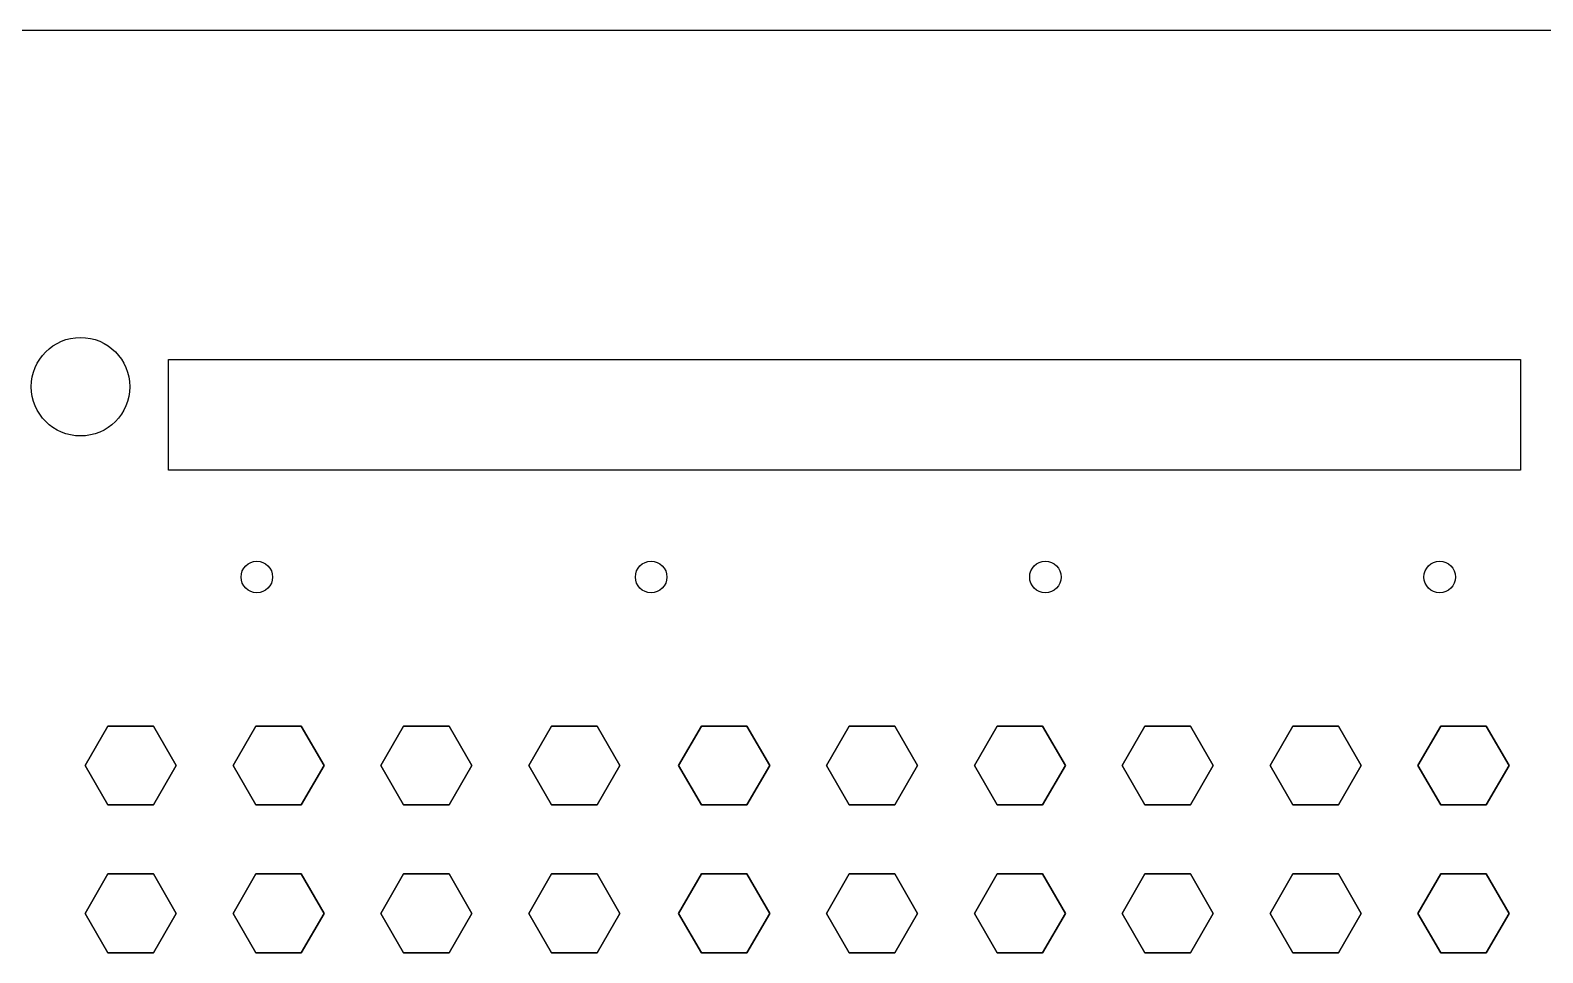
# Model space of a CAD drawing. Header units: millimetres. Extents: x -200 to 200, y -100 to 100.
# Drawn here: x -105.6 to 47.8, y 6.4 to 100 of the extents above; entities that cross this region are included whole.
import ezdxf

# ---------------------------------------------------------------- set-up
doc = ezdxf.new("R2010")
doc.units = ezdxf.units.MM
doc.layers.add('Body', color=7, linetype='CONTINUOUS')

msp = doc.modelspace()

# ---------------------------------------------------------------- linework, layer by layer
at = {"layer": 'Body'}
for p, q in [((-200, 100), (200, 100)), ((-200, 100, 3), (200, 100, 3)), ((-200, 100), (200, 100)), ((-200, 100, 3), (200, 100, 3)), ((-91.622, 55.36), (-91.622, 66.572)), ((-91.622, 66.572), (45.541, 66.572)), ((-91.622, 55.36, 3), (-91.622, 66.572, 3)), ((-91.622, 66.572, 3), (45.541, 66.572, 3)), ((-91.622, 55.36, 3), (-91.622, 66.572, 3)), ((-91.622, 66.572, 3), (-91.622, 66.572)), ((-91.622, 55.36), (-91.622, 66.572)), ((-91.622, 66.572, 3), (45.541, 66.572, 3)), ((-91.622, 66.572), (45.541, 66.572)), ((-91.622, 66.572, 3), (-91.622, 66.572)), ((45.541, 66.572), (45.541, 55.36)), ((45.541, 66.572, 3), (45.541, 55.36, 3)), ((45.541, 66.572, 3), (45.541, 66.572)), ((45.541, 66.572, 3), (45.541, 55.36, 3)), ((45.541, 66.572), (45.541, 55.36)), ((45.541, 66.572, 3), (45.541, 66.572)), ((-95.541, 63.82), (-95.541, 63.82, 3)), ((-95.541, 63.82), (-95.541, 63.82, 3)), ((45.541, 55.36), (-91.622, 55.36)), ((45.541, 55.36, 3), (-91.622, 55.36, 3)), ((-91.622, 55.36, 3), (-91.622, 55.36)), ((45.541, 55.36, 3), (-91.622, 55.36, 3)), ((-91.622, 55.36, 3), (-91.622, 55.36)), ((45.541, 55.36), (-91.622, 55.36)), ((45.541, 55.36, 3), (45.541, 55.36)), ((45.541, 55.36, 3), (45.541, 55.36)), ((-81.057, 44.498), (-81.057, 44.498, 3)), ((-81.057, 44.498), (-81.057, 44.498, 3)), ((-41.057, 44.498), (-41.057, 44.498, 3)), ((-41.057, 44.498), (-41.057, 44.498, 3)), ((-1.057, 44.498), (-1.057, 44.498, 3)), ((-1.057, 44.498), (-1.057, 44.498, 3)), ((38.943, 44.498), (38.943, 44.498, 3)), ((38.943, 44.498), (38.943, 44.498, 3)), ((-97.7642, 29.365), (-100.074, 25.365)), ((-100.074, 25.365, 3), (-97.7642, 29.365, 3)), ((-97.7642, 29.365), (-100.074, 25.365)), ((-100.074, 25.365, 3), (-97.7642, 29.365, 3)), ((-93.1452, 29.365), (-97.7642, 29.365)), ((-97.7642, 29.365, 3), (-93.1452, 29.365, 3)), ((-97.7642, 29.365), (-97.7642, 29.365, 3)), ((-93.1452, 29.365), (-97.7642, 29.365)), ((-97.7642, 29.365), (-97.7642, 29.365, 3)), ((-97.7642, 29.365, 3), (-93.1452, 29.365, 3)), ((-90.8354, 25.365), (-93.1452, 29.365)), ((-93.1452, 29.365, 3), (-90.8354, 25.365, 3)), ((-93.1452, 29.365), (-93.1452, 29.365, 3)), ((-90.8354, 25.365), (-93.1452, 29.365)), ((-93.1452, 29.365), (-93.1452, 29.365, 3)), ((-93.1452, 29.365, 3), (-90.8354, 25.365, 3)), ((-82.7642, 29.365), (-85.074, 25.365)), ((-85.074, 25.365, 3), (-82.7642, 29.365, 3)), ((-82.7642, 29.365), (-85.074, 25.365)), ((-85.074, 25.365, 3), (-82.7642, 29.365, 3)), ((-78.1452, 29.365), (-82.7642, 29.365)), ((-82.7642, 29.365, 3), (-78.1452, 29.365, 3)), ((-82.7642, 29.365), (-82.7642, 29.365, 3)), ((-78.1452, 29.365), (-82.7642, 29.365)), ((-82.7642, 29.365), (-82.7642, 29.365, 3)), ((-82.7642, 29.365, 3), (-78.1452, 29.365, 3)), ((-75.8354, 25.365), (-78.1452, 29.365)), ((-78.1452, 29.365, 3), (-75.8354, 25.365, 3)), ((-78.1452, 29.365), (-78.1452, 29.365, 3)), ((-75.8354, 25.365), (-78.1452, 29.365)), ((-78.1452, 29.365), (-78.1452, 29.365, 3)), ((-78.1452, 29.365, 3), (-75.8354, 25.365, 3)), ((-67.7642, 29.365), (-70.074, 25.365)), ((-70.074, 25.365, 3), (-67.7642, 29.365, 3)), ((-67.7642, 29.365), (-70.074, 25.365)), ((-70.074, 25.365, 3), (-67.7642, 29.365, 3)), ((-63.1452, 29.365), (-67.7642, 29.365)), ((-67.7642, 29.365, 3), (-63.1452, 29.365, 3)), ((-67.7642, 29.365), (-67.7642, 29.365, 3)), ((-63.1452, 29.365), (-67.7642, 29.365)), ((-67.7642, 29.365), (-67.7642, 29.365, 3)), ((-67.7642, 29.365, 3), (-63.1452, 29.365, 3)), ((-60.8354, 25.365), (-63.1452, 29.365)), ((-63.1452, 29.365, 3), (-60.8354, 25.365, 3)), ((-63.1452, 29.365), (-63.1452, 29.365, 3)), ((-60.8354, 25.365), (-63.1452, 29.365)), ((-63.1452, 29.365), (-63.1452, 29.365, 3)), ((-63.1452, 29.365, 3), (-60.8354, 25.365, 3)), ((-52.7642, 29.365), (-55.074, 25.365)), ((-55.074, 25.365, 3), (-52.7642, 29.365, 3)), ((-52.7642, 29.365), (-55.074, 25.365)), ((-55.074, 25.365, 3), (-52.7642, 29.365, 3)), ((-48.1452, 29.365), (-52.7642, 29.365)), ((-52.7642, 29.365, 3), (-48.1452, 29.365, 3)), ((-52.7642, 29.365), (-52.7642, 29.365, 3)), ((-48.1452, 29.365), (-52.7642, 29.365)), ((-52.7642, 29.365), (-52.7642, 29.365, 3)), ((-52.7642, 29.365, 3), (-48.1452, 29.365, 3)), ((-45.8354, 25.365), (-48.1452, 29.365)), ((-48.1452, 29.365, 3), (-45.8354, 25.365, 3)), ((-48.1452, 29.365), (-48.1452, 29.365, 3)), ((-45.8354, 25.365), (-48.1452, 29.365)), ((-48.1452, 29.365), (-48.1452, 29.365, 3)), ((-48.1452, 29.365, 3), (-45.8354, 25.365, 3)), ((-37.5588, 29.365), (-39.8686, 25.365)), ((-39.8686, 25.365, 3), (-37.5588, 29.365, 3)), ((-37.5588, 29.365), (-39.8686, 25.365)), ((-39.8686, 25.365, 3), (-37.5588, 29.365, 3)), ((-32.9398, 29.365), (-37.5588, 29.365)), ((-37.5588, 29.365, 3), (-32.9398, 29.365, 3)), ((-32.9398, 29.365), (-37.5588, 29.365)), ((-37.5588, 29.365), (-37.5588, 29.365, 3)), ((-37.5588, 29.365, 3), (-32.9398, 29.365, 3)), ((-37.5588, 29.365), (-37.5588, 29.365, 3)), ((-30.63, 25.365), (-32.9398, 29.365)), ((-32.9398, 29.365, 3), (-30.63, 25.365, 3)), ((-32.9398, 29.365), (-32.9398, 29.365, 3)), ((-30.63, 25.365), (-32.9398, 29.365)), ((-32.9398, 29.365), (-32.9398, 29.365, 3)), ((-32.9398, 29.365, 3), (-30.63, 25.365, 3)), ((-22.5588, 29.365), (-24.8686, 25.365)), ((-24.8686, 25.365, 3), (-22.5588, 29.365, 3)), ((-22.5588, 29.365), (-24.8686, 25.365)), ((-24.8686, 25.365, 3), (-22.5588, 29.365, 3)), ((-17.9398, 29.365), (-22.5588, 29.365)), ((-22.5588, 29.365, 3), (-17.9398, 29.365, 3)), ((-17.9398, 29.365), (-22.5588, 29.365)), ((-22.5588, 29.365), (-22.5588, 29.365, 3)), ((-22.5588, 29.365, 3), (-17.9398, 29.365, 3)), ((-22.5588, 29.365), (-22.5588, 29.365, 3)), ((-15.63, 25.365), (-17.9398, 29.365)), ((-17.9398, 29.365, 3), (-15.63, 25.365, 3)), ((-17.9398, 29.365), (-17.9398, 29.365, 3)), ((-15.63, 25.365), (-17.9398, 29.365)), ((-17.9398, 29.365), (-17.9398, 29.365, 3)), ((-17.9398, 29.365, 3), (-15.63, 25.365, 3)), ((-7.5588, 29.365), (-9.8686, 25.365)), ((-9.8686, 25.365, 3), (-7.5588, 29.365, 3)), ((-7.5588, 29.365), (-9.8686, 25.365)), ((-9.8686, 25.365, 3), (-7.5588, 29.365, 3)), ((-2.9398, 29.365), (-7.5588, 29.365)), ((-7.5588, 29.365, 3), (-2.9398, 29.365, 3)), ((-2.9398, 29.365), (-7.5588, 29.365)), ((-7.5588, 29.365), (-7.5588, 29.365, 3)), ((-7.5588, 29.365, 3), (-2.9398, 29.365, 3)), ((-7.5588, 29.365), (-7.5588, 29.365, 3)), ((-0.63, 25.365), (-2.9398, 29.365)), ((-2.9398, 29.365, 3), (-0.63, 25.365, 3)), ((-2.9398, 29.365), (-2.9398, 29.365, 3)), ((-0.63, 25.365), (-2.9398, 29.365)), ((-2.9398, 29.365), (-2.9398, 29.365, 3)), ((-2.9398, 29.365, 3), (-0.63, 25.365, 3)), ((7.4412, 29.365), (5.1314, 25.365)), ((5.1314, 25.365, 3), (7.4412, 29.365, 3)), ((7.4412, 29.365), (5.1314, 25.365)), ((5.1314, 25.365, 3), (7.4412, 29.365, 3)), ((12.0602, 29.365), (7.4412, 29.365)), ((7.4412, 29.365, 3), (12.0602, 29.365, 3)), ((12.0602, 29.365), (7.4412, 29.365)), ((7.4412, 29.365), (7.4412, 29.365, 3)), ((7.4412, 29.365, 3), (12.0602, 29.365, 3)), ((7.4412, 29.365), (7.4412, 29.365, 3)), ((14.37, 25.365), (12.0602, 29.365)), ((12.0602, 29.365, 3), (14.37, 25.365, 3)), ((12.0602, 29.365), (12.0602, 29.365, 3)), ((14.37, 25.365), (12.0602, 29.365)), ((12.0602, 29.365), (12.0602, 29.365, 3)), ((12.0602, 29.365, 3), (14.37, 25.365, 3)), ((22.4412, 29.365), (20.1314, 25.365)), ((20.1314, 25.365, 3), (22.4412, 29.365, 3)), ((22.4412, 29.365), (20.1314, 25.365)), ((20.1314, 25.365, 3), (22.4412, 29.365, 3)), ((27.0602, 29.365), (22.4412, 29.365)), ((22.4412, 29.365, 3), (27.0602, 29.365, 3)), ((27.0602, 29.365), (22.4412, 29.365)), ((22.4412, 29.365), (22.4412, 29.365, 3)), ((22.4412, 29.365, 3), (27.0602, 29.365, 3)), ((22.4412, 29.365), (22.4412, 29.365, 3)), ((29.37, 25.365), (27.0602, 29.365)), ((27.0602, 29.365, 3), (29.37, 25.365, 3)), ((27.0602, 29.365), (27.0602, 29.365, 3)), ((29.37, 25.365), (27.0602, 29.365)), ((27.0602, 29.365), (27.0602, 29.365, 3)), ((27.0602, 29.365, 3), (29.37, 25.365, 3)), ((37.4412, 29.365), (35.1314, 25.365)), ((35.1314, 25.365, 3), (37.4412, 29.365, 3)), ((37.4412, 29.365), (35.1314, 25.365)), ((35.1314, 25.365, 3), (37.4412, 29.365, 3)), ((42.0602, 29.365), (37.4412, 29.365)), ((37.4412, 29.365, 3), (42.0602, 29.365, 3)), ((42.0602, 29.365), (37.4412, 29.365)), ((37.4412, 29.365), (37.4412, 29.365, 3)), ((37.4412, 29.365, 3), (42.0602, 29.365, 3)), ((37.4412, 29.365), (37.4412, 29.365, 3)), ((44.37, 25.365), (42.0602, 29.365)), ((42.0602, 29.365, 3), (44.37, 25.365, 3)), ((42.0602, 29.365), (42.0602, 29.365, 3)), ((44.37, 25.365), (42.0602, 29.365)), ((42.0602, 29.365), (42.0602, 29.365, 3)), ((42.0602, 29.365, 3), (44.37, 25.365, 3)), ((-100.074, 25.365), (-97.7642, 21.365)), ((-97.7642, 21.365, 3), (-100.074, 25.365, 3)), ((-100.074, 25.365), (-97.7642, 21.365)), ((-97.7642, 21.365, 3), (-100.074, 25.365, 3)), ((-100.074, 25.365), (-100.074, 25.365, 3)), ((-100.074, 25.365), (-100.074, 25.365, 3)), ((-93.1452, 21.365), (-90.8354, 25.365)), ((-90.8354, 25.365, 3), (-93.1452, 21.365, 3)), ((-93.1452, 21.365), (-90.8354, 25.365)), ((-90.8354, 25.365, 3), (-93.1452, 21.365, 3)), ((-90.8354, 25.365), (-90.8354, 25.365, 3)), ((-90.8354, 25.365), (-90.8354, 25.365, 3)), ((-85.074, 25.365), (-82.7642, 21.365)), ((-82.7642, 21.365, 3), (-85.074, 25.365, 3)), ((-85.074, 25.365), (-82.7642, 21.365)), ((-82.7642, 21.365, 3), (-85.074, 25.365, 3)), ((-85.074, 25.365), (-85.074, 25.365, 3)), ((-85.074, 25.365), (-85.074, 25.365, 3)), ((-78.1452, 21.365), (-75.8354, 25.365)), ((-75.8354, 25.365, 3), (-78.1452, 21.365, 3)), ((-78.1452, 21.365), (-75.8354, 25.365)), ((-75.8354, 25.365, 3), (-78.1452, 21.365, 3)), ((-75.8354, 25.365), (-75.8354, 25.365, 3)), ((-75.8354, 25.365), (-75.8354, 25.365, 3)), ((-70.074, 25.365), (-67.7642, 21.365)), ((-67.7642, 21.365, 3), (-70.074, 25.365, 3)), ((-70.074, 25.365), (-67.7642, 21.365)), ((-67.7642, 21.365, 3), (-70.074, 25.365, 3)), ((-70.074, 25.365), (-70.074, 25.365, 3)), ((-70.074, 25.365), (-70.074, 25.365, 3)), ((-63.1452, 21.365), (-60.8354, 25.365)), ((-60.8354, 25.365, 3), (-63.1452, 21.365, 3)), ((-63.1452, 21.365), (-60.8354, 25.365)), ((-60.8354, 25.365, 3), (-63.1452, 21.365, 3)), ((-60.8354, 25.365), (-60.8354, 25.365, 3)), ((-60.8354, 25.365), (-60.8354, 25.365, 3)), ((-55.074, 25.365), (-52.7642, 21.365)), ((-52.7642, 21.365, 3), (-55.074, 25.365, 3)), ((-55.074, 25.365), (-52.7642, 21.365)), ((-52.7642, 21.365, 3), (-55.074, 25.365, 3)), ((-55.074, 25.365), (-55.074, 25.365, 3)), ((-55.074, 25.365), (-55.074, 25.365, 3)), ((-48.1452, 21.365), (-45.8354, 25.365)), ((-45.8354, 25.365, 3), (-48.1452, 21.365, 3)), ((-48.1452, 21.365), (-45.8354, 25.365)), ((-45.8354, 25.365, 3), (-48.1452, 21.365, 3)), ((-45.8354, 25.365), (-45.8354, 25.365, 3)), ((-45.8354, 25.365), (-45.8354, 25.365, 3)), ((-39.8686, 25.365), (-37.5588, 21.365)), ((-37.5588, 21.365, 3), (-39.8686, 25.365, 3)), ((-39.8686, 25.365), (-39.8686, 25.365, 3)), ((-39.8686, 25.365), (-37.5588, 21.365)), ((-37.5588, 21.365, 3), (-39.8686, 25.365, 3)), ((-39.8686, 25.365), (-39.8686, 25.365, 3)), ((-32.9398, 21.365), (-30.63, 25.365)), ((-30.63, 25.365, 3), (-32.9398, 21.365, 3)), ((-32.9398, 21.365), (-30.63, 25.365)), ((-30.63, 25.365, 3), (-32.9398, 21.365, 3)), ((-30.63, 25.365), (-30.63, 25.365, 3)), ((-30.63, 25.365), (-30.63, 25.365, 3)), ((-24.8686, 25.365), (-22.5588, 21.365)), ((-22.5588, 21.365, 3), (-24.8686, 25.365, 3)), ((-24.8686, 25.365), (-24.8686, 25.365, 3)), ((-24.8686, 25.365), (-22.5588, 21.365)), ((-22.5588, 21.365, 3), (-24.8686, 25.365, 3)), ((-24.8686, 25.365), (-24.8686, 25.365, 3)), ((-17.9398, 21.365), (-15.63, 25.365)), ((-15.63, 25.365, 3), (-17.9398, 21.365, 3)), ((-17.9398, 21.365), (-15.63, 25.365)), ((-15.63, 25.365, 3), (-17.9398, 21.365, 3)), ((-15.63, 25.365), (-15.63, 25.365, 3)), ((-15.63, 25.365), (-15.63, 25.365, 3)), ((-9.8686, 25.365), (-7.5588, 21.365)), ((-7.5588, 21.365, 3), (-9.8686, 25.365, 3)), ((-9.8686, 25.365), (-9.8686, 25.365, 3)), ((-9.8686, 25.365), (-7.5588, 21.365)), ((-7.5588, 21.365, 3), (-9.8686, 25.365, 3)), ((-9.8686, 25.365), (-9.8686, 25.365, 3)), ((-2.9398, 21.365), (-0.63, 25.365)), ((-0.63, 25.365, 3), (-2.9398, 21.365, 3)), ((-2.9398, 21.365), (-0.63, 25.365)), ((-0.63, 25.365, 3), (-2.9398, 21.365, 3)), ((-0.63, 25.365), (-0.63, 25.365, 3)), ((-0.63, 25.365), (-0.63, 25.365, 3)), ((5.1314, 25.365), (7.4412, 21.365)), ((7.4412, 21.365, 3), (5.1314, 25.365, 3)), ((5.1314, 25.365), (5.1314, 25.365, 3)), ((5.1314, 25.365), (7.4412, 21.365)), ((7.4412, 21.365, 3), (5.1314, 25.365, 3)), ((5.1314, 25.365), (5.1314, 25.365, 3)), ((12.0602, 21.365), (14.37, 25.365)), ((14.37, 25.365, 3), (12.0602, 21.365, 3)), ((12.0602, 21.365), (14.37, 25.365)), ((14.37, 25.365, 3), (12.0602, 21.365, 3)), ((14.37, 25.365), (14.37, 25.365, 3)), ((14.37, 25.365), (14.37, 25.365, 3)), ((20.1314, 25.365), (22.4412, 21.365)), ((22.4412, 21.365, 3), (20.1314, 25.365, 3)), ((20.1314, 25.365), (20.1314, 25.365, 3)), ((20.1314, 25.365), (22.4412, 21.365)), ((22.4412, 21.365, 3), (20.1314, 25.365, 3)), ((20.1314, 25.365), (20.1314, 25.365, 3)), ((27.0602, 21.365), (29.37, 25.365)), ((29.37, 25.365, 3), (27.0602, 21.365, 3)), ((27.0602, 21.365), (29.37, 25.365)), ((29.37, 25.365, 3), (27.0602, 21.365, 3)), ((29.37, 25.365), (29.37, 25.365, 3)), ((29.37, 25.365), (29.37, 25.365, 3)), ((35.1314, 25.365), (37.4412, 21.365)), ((37.4412, 21.365, 3), (35.1314, 25.365, 3)), ((35.1314, 25.365), (35.1314, 25.365, 3)), ((35.1314, 25.365), (37.4412, 21.365)), ((37.4412, 21.365, 3), (35.1314, 25.365, 3)), ((35.1314, 25.365), (35.1314, 25.365, 3)), ((42.0602, 21.365), (44.37, 25.365)), ((44.37, 25.365, 3), (42.0602, 21.365, 3)), ((42.0602, 21.365), (44.37, 25.365)), ((44.37, 25.365, 3), (42.0602, 21.365, 3)), ((44.37, 25.365), (44.37, 25.365, 3)), ((44.37, 25.365), (44.37, 25.365, 3)), ((-97.7642, 21.365), (-93.1452, 21.365)), ((-93.1452, 21.365, 3), (-97.7642, 21.365, 3)), ((-97.7642, 21.365), (-97.7642, 21.365, 3)), ((-97.7642, 21.365), (-93.1452, 21.365)), ((-93.1452, 21.365, 3), (-97.7642, 21.365, 3)), ((-97.7642, 21.365), (-97.7642, 21.365, 3)), ((-93.1452, 21.365), (-93.1452, 21.365, 3)), ((-93.1452, 21.365), (-93.1452, 21.365, 3)), ((-82.7642, 21.365), (-78.1452, 21.365)), ((-78.1452, 21.365, 3), (-82.7642, 21.365, 3)), ((-82.7642, 21.365), (-82.7642, 21.365, 3)), ((-82.7642, 21.365), (-78.1452, 21.365)), ((-78.1452, 21.365, 3), (-82.7642, 21.365, 3)), ((-82.7642, 21.365), (-82.7642, 21.365, 3)), ((-78.1452, 21.365), (-78.1452, 21.365, 3)), ((-78.1452, 21.365), (-78.1452, 21.365, 3)), ((-67.7642, 21.365), (-63.1452, 21.365)), ((-63.1452, 21.365, 3), (-67.7642, 21.365, 3)), ((-67.7642, 21.365), (-67.7642, 21.365, 3)), ((-67.7642, 21.365), (-63.1452, 21.365)), ((-63.1452, 21.365, 3), (-67.7642, 21.365, 3)), ((-67.7642, 21.365), (-67.7642, 21.365, 3)), ((-63.1452, 21.365), (-63.1452, 21.365, 3)), ((-63.1452, 21.365), (-63.1452, 21.365, 3)), ((-52.7642, 21.365), (-48.1452, 21.365)), ((-48.1452, 21.365, 3), (-52.7642, 21.365, 3)), ((-52.7642, 21.365), (-52.7642, 21.365, 3)), ((-52.7642, 21.365), (-48.1452, 21.365)), ((-48.1452, 21.365, 3), (-52.7642, 21.365, 3)), ((-52.7642, 21.365), (-52.7642, 21.365, 3)), ((-48.1452, 21.365), (-48.1452, 21.365, 3)), ((-48.1452, 21.365), (-48.1452, 21.365, 3)), ((-37.5588, 21.365), (-32.9398, 21.365)), ((-32.9398, 21.365, 3), (-37.5588, 21.365, 3)), ((-37.5588, 21.365), (-37.5588, 21.365, 3)), ((-37.5588, 21.365), (-32.9398, 21.365)), ((-32.9398, 21.365, 3), (-37.5588, 21.365, 3)), ((-37.5588, 21.365), (-37.5588, 21.365, 3)), ((-32.9398, 21.365), (-32.9398, 21.365, 3)), ((-32.9398, 21.365), (-32.9398, 21.365, 3)), ((-22.5588, 21.365), (-17.9398, 21.365)), ((-17.9398, 21.365, 3), (-22.5588, 21.365, 3)), ((-22.5588, 21.365), (-22.5588, 21.365, 3)), ((-22.5588, 21.365), (-17.9398, 21.365)), ((-17.9398, 21.365, 3), (-22.5588, 21.365, 3)), ((-22.5588, 21.365), (-22.5588, 21.365, 3)), ((-17.9398, 21.365), (-17.9398, 21.365, 3)), ((-17.9398, 21.365), (-17.9398, 21.365, 3)), ((-7.5588, 21.365), (-2.9398, 21.365)), ((-2.9398, 21.365, 3), (-7.5588, 21.365, 3)), ((-7.5588, 21.365), (-7.5588, 21.365, 3)), ((-7.5588, 21.365), (-2.9398, 21.365)), ((-2.9398, 21.365, 3), (-7.5588, 21.365, 3)), ((-7.5588, 21.365), (-7.5588, 21.365, 3)), ((-2.9398, 21.365), (-2.9398, 21.365, 3)), ((-2.9398, 21.365), (-2.9398, 21.365, 3)), ((7.4412, 21.365), (12.0602, 21.365)), ((12.0602, 21.365, 3), (7.4412, 21.365, 3)), ((7.4412, 21.365), (7.4412, 21.365, 3)), ((7.4412, 21.365), (12.0602, 21.365)), ((12.0602, 21.365, 3), (7.4412, 21.365, 3)), ((7.4412, 21.365), (7.4412, 21.365, 3)), ((12.0602, 21.365), (12.0602, 21.365, 3)), ((12.0602, 21.365), (12.0602, 21.365, 3)), ((22.4412, 21.365), (27.0602, 21.365)), ((27.0602, 21.365, 3), (22.4412, 21.365, 3)), ((22.4412, 21.365), (22.4412, 21.365, 3)), ((22.4412, 21.365), (27.0602, 21.365)), ((27.0602, 21.365, 3), (22.4412, 21.365, 3)), ((22.4412, 21.365), (22.4412, 21.365, 3)), ((27.0602, 21.365), (27.0602, 21.365, 3)), ((27.0602, 21.365), (27.0602, 21.365, 3)), ((37.4412, 21.365), (42.0602, 21.365)), ((42.0602, 21.365, 3), (37.4412, 21.365, 3)), ((37.4412, 21.365), (37.4412, 21.365, 3)), ((37.4412, 21.365), (42.0602, 21.365)), ((42.0602, 21.365, 3), (37.4412, 21.365, 3)), ((37.4412, 21.365), (37.4412, 21.365, 3)), ((42.0602, 21.365), (42.0602, 21.365, 3)), ((42.0602, 21.365), (42.0602, 21.365, 3)), ((-97.7642, 14.365), (-100.074, 10.365)), ((-100.074, 10.365, 3), (-97.7642, 14.365, 3)), ((-97.7642, 14.365), (-100.074, 10.365)), ((-100.074, 10.365, 3), (-97.7642, 14.365, 3)), ((-93.1452, 14.365), (-97.7642, 14.365)), ((-97.7642, 14.365, 3), (-93.1452, 14.365, 3)), ((-97.7642, 14.365), (-97.7642, 14.365, 3)), ((-93.1452, 14.365), (-97.7642, 14.365)), ((-97.7642, 14.365), (-97.7642, 14.365, 3)), ((-97.7642, 14.365, 3), (-93.1452, 14.365, 3)), ((-90.8354, 10.365), (-93.1452, 14.365)), ((-93.1452, 14.365, 3), (-90.8354, 10.365, 3)), ((-93.1452, 14.365), (-93.1452, 14.365, 3)), ((-90.8354, 10.365), (-93.1452, 14.365)), ((-93.1452, 14.365), (-93.1452, 14.365, 3)), ((-93.1452, 14.365, 3), (-90.8354, 10.365, 3)), ((-82.7642, 14.365), (-85.074, 10.365)), ((-85.074, 10.365, 3), (-82.7642, 14.365, 3)), ((-82.7642, 14.365), (-85.074, 10.365)), ((-85.074, 10.365, 3), (-82.7642, 14.365, 3)), ((-78.1452, 14.365), (-82.7642, 14.365)), ((-82.7642, 14.365, 3), (-78.1452, 14.365, 3)), ((-82.7642, 14.365), (-82.7642, 14.365, 3)), ((-78.1452, 14.365), (-82.7642, 14.365)), ((-82.7642, 14.365), (-82.7642, 14.365, 3)), ((-82.7642, 14.365, 3), (-78.1452, 14.365, 3)), ((-75.8354, 10.365), (-78.1452, 14.365)), ((-78.1452, 14.365, 3), (-75.8354, 10.365, 3)), ((-78.1452, 14.365), (-78.1452, 14.365, 3)), ((-75.8354, 10.365), (-78.1452, 14.365)), ((-78.1452, 14.365), (-78.1452, 14.365, 3)), ((-78.1452, 14.365, 3), (-75.8354, 10.365, 3)), ((-67.7642, 14.365), (-70.074, 10.365)), ((-70.074, 10.365, 3), (-67.7642, 14.365, 3)), ((-67.7642, 14.365), (-70.074, 10.365)), ((-70.074, 10.365, 3), (-67.7642, 14.365, 3)), ((-63.1452, 14.365), (-67.7642, 14.365)), ((-67.7642, 14.365, 3), (-63.1452, 14.365, 3)), ((-67.7642, 14.365), (-67.7642, 14.365, 3)), ((-63.1452, 14.365), (-67.7642, 14.365)), ((-67.7642, 14.365), (-67.7642, 14.365, 3)), ((-67.7642, 14.365, 3), (-63.1452, 14.365, 3)), ((-60.8354, 10.365), (-63.1452, 14.365)), ((-63.1452, 14.365, 3), (-60.8354, 10.365, 3)), ((-63.1452, 14.365), (-63.1452, 14.365, 3)), ((-60.8354, 10.365), (-63.1452, 14.365)), ((-63.1452, 14.365), (-63.1452, 14.365, 3)), ((-63.1452, 14.365, 3), (-60.8354, 10.365, 3)), ((-52.7642, 14.365), (-55.074, 10.365)), ((-55.074, 10.365, 3), (-52.7642, 14.365, 3)), ((-52.7642, 14.365), (-55.074, 10.365)), ((-55.074, 10.365, 3), (-52.7642, 14.365, 3)), ((-48.1452, 14.365), (-52.7642, 14.365)), ((-52.7642, 14.365, 3), (-48.1452, 14.365, 3)), ((-52.7642, 14.365), (-52.7642, 14.365, 3)), ((-48.1452, 14.365), (-52.7642, 14.365)), ((-52.7642, 14.365), (-52.7642, 14.365, 3)), ((-52.7642, 14.365, 3), (-48.1452, 14.365, 3)), ((-45.8354, 10.365), (-48.1452, 14.365)), ((-48.1452, 14.365, 3), (-45.8354, 10.365, 3)), ((-48.1452, 14.365), (-48.1452, 14.365, 3)), ((-45.8354, 10.365), (-48.1452, 14.365)), ((-48.1452, 14.365), (-48.1452, 14.365, 3)), ((-48.1452, 14.365, 3), (-45.8354, 10.365, 3)), ((-37.5588, 14.365), (-39.8686, 10.365)), ((-39.8686, 10.365, 3), (-37.5588, 14.365, 3)), ((-37.5588, 14.365), (-39.8686, 10.365)), ((-39.8686, 10.365, 3), (-37.5588, 14.365, 3)), ((-32.9398, 14.365), (-37.5588, 14.365)), ((-37.5588, 14.365, 3), (-32.9398, 14.365, 3)), ((-32.9398, 14.365), (-37.5588, 14.365)), ((-37.5588, 14.365), (-37.5588, 14.365, 3)), ((-37.5588, 14.365, 3), (-32.9398, 14.365, 3)), ((-37.5588, 14.365), (-37.5588, 14.365, 3)), ((-30.63, 10.365), (-32.9398, 14.365)), ((-32.9398, 14.365, 3), (-30.63, 10.365, 3)), ((-32.9398, 14.365), (-32.9398, 14.365, 3)), ((-30.63, 10.365), (-32.9398, 14.365)), ((-32.9398, 14.365), (-32.9398, 14.365, 3)), ((-32.9398, 14.365, 3), (-30.63, 10.365, 3)), ((-22.5588, 14.365), (-24.8686, 10.365)), ((-24.8686, 10.365, 3), (-22.5588, 14.365, 3)), ((-22.5588, 14.365), (-24.8686, 10.365)), ((-24.8686, 10.365, 3), (-22.5588, 14.365, 3)), ((-17.9398, 14.365), (-22.5588, 14.365)), ((-22.5588, 14.365, 3), (-17.9398, 14.365, 3)), ((-17.9398, 14.365), (-22.5588, 14.365)), ((-22.5588, 14.365), (-22.5588, 14.365, 3)), ((-22.5588, 14.365, 3), (-17.9398, 14.365, 3)), ((-22.5588, 14.365), (-22.5588, 14.365, 3)), ((-15.63, 10.365), (-17.9398, 14.365)), ((-17.9398, 14.365, 3), (-15.63, 10.365, 3)), ((-17.9398, 14.365), (-17.9398, 14.365, 3)), ((-15.63, 10.365), (-17.9398, 14.365)), ((-17.9398, 14.365), (-17.9398, 14.365, 3)), ((-17.9398, 14.365, 3), (-15.63, 10.365, 3)), ((-7.5588, 14.365), (-9.8686, 10.365)), ((-9.8686, 10.365, 3), (-7.5588, 14.365, 3)), ((-7.5588, 14.365), (-9.8686, 10.365)), ((-9.8686, 10.365, 3), (-7.5588, 14.365, 3)), ((-2.9398, 14.365), (-7.5588, 14.365)), ((-7.5588, 14.365, 3), (-2.9398, 14.365, 3)), ((-2.9398, 14.365), (-7.5588, 14.365)), ((-7.5588, 14.365), (-7.5588, 14.365, 3)), ((-7.5588, 14.365, 3), (-2.9398, 14.365, 3)), ((-7.5588, 14.365), (-7.5588, 14.365, 3)), ((-0.63, 10.365), (-2.9398, 14.365)), ((-2.9398, 14.365, 3), (-0.63, 10.365, 3)), ((-2.9398, 14.365), (-2.9398, 14.365, 3)), ((-0.63, 10.365), (-2.9398, 14.365)), ((-2.9398, 14.365), (-2.9398, 14.365, 3)), ((-2.9398, 14.365, 3), (-0.63, 10.365, 3)), ((7.4412, 14.365), (5.1314, 10.365)), ((5.1314, 10.365, 3), (7.4412, 14.365, 3)), ((7.4412, 14.365), (5.1314, 10.365)), ((5.1314, 10.365, 3), (7.4412, 14.365, 3)), ((12.0602, 14.365), (7.4412, 14.365)), ((7.4412, 14.365, 3), (12.0602, 14.365, 3)), ((12.0602, 14.365), (7.4412, 14.365)), ((7.4412, 14.365), (7.4412, 14.365, 3)), ((7.4412, 14.365, 3), (12.0602, 14.365, 3)), ((7.4412, 14.365), (7.4412, 14.365, 3)), ((14.37, 10.365), (12.0602, 14.365)), ((12.0602, 14.365, 3), (14.37, 10.365, 3)), ((12.0602, 14.365), (12.0602, 14.365, 3)), ((14.37, 10.365), (12.0602, 14.365)), ((12.0602, 14.365), (12.0602, 14.365, 3)), ((12.0602, 14.365, 3), (14.37, 10.365, 3)), ((22.4412, 14.365), (20.1314, 10.365)), ((20.1314, 10.365, 3), (22.4412, 14.365, 3)), ((22.4412, 14.365), (20.1314, 10.365)), ((20.1314, 10.365, 3), (22.4412, 14.365, 3)), ((27.0602, 14.365), (22.4412, 14.365)), ((22.4412, 14.365, 3), (27.0602, 14.365, 3)), ((27.0602, 14.365), (22.4412, 14.365)), ((22.4412, 14.365), (22.4412, 14.365, 3)), ((22.4412, 14.365, 3), (27.0602, 14.365, 3)), ((22.4412, 14.365), (22.4412, 14.365, 3)), ((29.37, 10.365), (27.0602, 14.365)), ((27.0602, 14.365, 3), (29.37, 10.365, 3)), ((27.0602, 14.365), (27.0602, 14.365, 3)), ((29.37, 10.365), (27.0602, 14.365)), ((27.0602, 14.365), (27.0602, 14.365, 3)), ((27.0602, 14.365, 3), (29.37, 10.365, 3)), ((37.4412, 14.365), (35.1314, 10.365)), ((35.1314, 10.365, 3), (37.4412, 14.365, 3)), ((37.4412, 14.365), (35.1314, 10.365)), ((35.1314, 10.365, 3), (37.4412, 14.365, 3)), ((42.0602, 14.365), (37.4412, 14.365)), ((37.4412, 14.365, 3), (42.0602, 14.365, 3)), ((42.0602, 14.365), (37.4412, 14.365)), ((37.4412, 14.365), (37.4412, 14.365, 3)), ((37.4412, 14.365, 3), (42.0602, 14.365, 3)), ((37.4412, 14.365), (37.4412, 14.365, 3)), ((44.37, 10.365), (42.0602, 14.365)), ((42.0602, 14.365, 3), (44.37, 10.365, 3)), ((42.0602, 14.365), (42.0602, 14.365, 3)), ((44.37, 10.365), (42.0602, 14.365)), ((42.0602, 14.365), (42.0602, 14.365, 3)), ((42.0602, 14.365, 3), (44.37, 10.365, 3)), ((-100.074, 10.365), (-97.7642, 6.365)), ((-97.7642, 6.365, 3), (-100.074, 10.365, 3)), ((-100.074, 10.365), (-97.7642, 6.365)), ((-97.7642, 6.365, 3), (-100.074, 10.365, 3)), ((-100.074, 10.365), (-100.074, 10.365, 3)), ((-100.074, 10.365), (-100.074, 10.365, 3)), ((-93.1452, 6.365), (-90.8354, 10.365)), ((-90.8354, 10.365, 3), (-93.1452, 6.365, 3)), ((-93.1452, 6.365), (-90.8354, 10.365)), ((-90.8354, 10.365, 3), (-93.1452, 6.365, 3)), ((-90.8354, 10.365), (-90.8354, 10.365, 3)), ((-90.8354, 10.365), (-90.8354, 10.365, 3)), ((-85.074, 10.365), (-82.7642, 6.365)), ((-82.7642, 6.365, 3), (-85.074, 10.365, 3)), ((-85.074, 10.365), (-82.7642, 6.365)), ((-82.7642, 6.365, 3), (-85.074, 10.365, 3)), ((-85.074, 10.365), (-85.074, 10.365, 3)), ((-85.074, 10.365), (-85.074, 10.365, 3)), ((-78.1452, 6.365), (-75.8354, 10.365)), ((-75.8354, 10.365, 3), (-78.1452, 6.365, 3)), ((-78.1452, 6.365), (-75.8354, 10.365)), ((-75.8354, 10.365, 3), (-78.1452, 6.365, 3)), ((-75.8354, 10.365), (-75.8354, 10.365, 3)), ((-75.8354, 10.365), (-75.8354, 10.365, 3)), ((-70.074, 10.365), (-67.7642, 6.365)), ((-67.7642, 6.365, 3), (-70.074, 10.365, 3)), ((-70.074, 10.365), (-67.7642, 6.365)), ((-67.7642, 6.365, 3), (-70.074, 10.365, 3)), ((-70.074, 10.365), (-70.074, 10.365, 3)), ((-70.074, 10.365), (-70.074, 10.365, 3)), ((-63.1452, 6.365), (-60.8354, 10.365)), ((-60.8354, 10.365, 3), (-63.1452, 6.365, 3)), ((-63.1452, 6.365), (-60.8354, 10.365)), ((-60.8354, 10.365, 3), (-63.1452, 6.365, 3)), ((-60.8354, 10.365), (-60.8354, 10.365, 3)), ((-60.8354, 10.365), (-60.8354, 10.365, 3)), ((-55.074, 10.365), (-52.7642, 6.365)), ((-52.7642, 6.365, 3), (-55.074, 10.365, 3)), ((-55.074, 10.365), (-52.7642, 6.365)), ((-52.7642, 6.365, 3), (-55.074, 10.365, 3)), ((-55.074, 10.365), (-55.074, 10.365, 3)), ((-55.074, 10.365), (-55.074, 10.365, 3)), ((-48.1452, 6.365), (-45.8354, 10.365)), ((-45.8354, 10.365, 3), (-48.1452, 6.365, 3)), ((-48.1452, 6.365), (-45.8354, 10.365)), ((-45.8354, 10.365, 3), (-48.1452, 6.365, 3)), ((-45.8354, 10.365), (-45.8354, 10.365, 3)), ((-45.8354, 10.365), (-45.8354, 10.365, 3)), ((-39.8686, 10.365), (-37.5588, 6.365)), ((-37.5588, 6.365, 3), (-39.8686, 10.365, 3)), ((-39.8686, 10.365), (-39.8686, 10.365, 3)), ((-39.8686, 10.365), (-37.5588, 6.365)), ((-37.5588, 6.365, 3), (-39.8686, 10.365, 3)), ((-39.8686, 10.365), (-39.8686, 10.365, 3)), ((-32.9398, 6.365), (-30.63, 10.365)), ((-30.63, 10.365, 3), (-32.9398, 6.365, 3)), ((-32.9398, 6.365), (-30.63, 10.365)), ((-30.63, 10.365, 3), (-32.9398, 6.365, 3)), ((-30.63, 10.365), (-30.63, 10.365, 3)), ((-30.63, 10.365), (-30.63, 10.365, 3)), ((-24.8686, 10.365), (-22.5588, 6.365)), ((-22.5588, 6.365, 3), (-24.8686, 10.365, 3)), ((-24.8686, 10.365), (-24.8686, 10.365, 3)), ((-24.8686, 10.365), (-22.5588, 6.365)), ((-22.5588, 6.365, 3), (-24.8686, 10.365, 3)), ((-24.8686, 10.365), (-24.8686, 10.365, 3)), ((-17.9398, 6.365), (-15.63, 10.365)), ((-15.63, 10.365, 3), (-17.9398, 6.365, 3)), ((-17.9398, 6.365), (-15.63, 10.365)), ((-15.63, 10.365, 3), (-17.9398, 6.365, 3)), ((-15.63, 10.365), (-15.63, 10.365, 3)), ((-15.63, 10.365), (-15.63, 10.365, 3)), ((-9.8686, 10.365), (-7.5588, 6.365)), ((-7.5588, 6.365, 3), (-9.8686, 10.365, 3)), ((-9.8686, 10.365), (-9.8686, 10.365, 3)), ((-9.8686, 10.365), (-7.5588, 6.365)), ((-7.5588, 6.365, 3), (-9.8686, 10.365, 3)), ((-9.8686, 10.365), (-9.8686, 10.365, 3)), ((-2.9398, 6.365), (-0.63, 10.365)), ((-0.63, 10.365, 3), (-2.9398, 6.365, 3)), ((-2.9398, 6.365), (-0.63, 10.365)), ((-0.63, 10.365, 3), (-2.9398, 6.365, 3)), ((-0.63, 10.365), (-0.63, 10.365, 3)), ((-0.63, 10.365), (-0.63, 10.365, 3)), ((5.1314, 10.365), (7.4412, 6.365)), ((7.4412, 6.365, 3), (5.1314, 10.365, 3)), ((5.1314, 10.365), (5.1314, 10.365, 3)), ((5.1314, 10.365), (7.4412, 6.365)), ((7.4412, 6.365, 3), (5.1314, 10.365, 3)), ((5.1314, 10.365), (5.1314, 10.365, 3)), ((12.0602, 6.365), (14.37, 10.365)), ((14.37, 10.365, 3), (12.0602, 6.365, 3)), ((12.0602, 6.365), (14.37, 10.365)), ((14.37, 10.365, 3), (12.0602, 6.365, 3)), ((14.37, 10.365), (14.37, 10.365, 3)), ((14.37, 10.365), (14.37, 10.365, 3)), ((20.1314, 10.365), (22.4412, 6.365)), ((22.4412, 6.365, 3), (20.1314, 10.365, 3)), ((20.1314, 10.365), (20.1314, 10.365, 3)), ((20.1314, 10.365), (22.4412, 6.365)), ((22.4412, 6.365, 3), (20.1314, 10.365, 3)), ((20.1314, 10.365), (20.1314, 10.365, 3)), ((27.0602, 6.365), (29.37, 10.365)), ((29.37, 10.365, 3), (27.0602, 6.365, 3)), ((27.0602, 6.365), (29.37, 10.365)), ((29.37, 10.365, 3), (27.0602, 6.365, 3)), ((29.37, 10.365), (29.37, 10.365, 3)), ((29.37, 10.365), (29.37, 10.365, 3)), ((35.1314, 10.365), (37.4412, 6.365)), ((37.4412, 6.365, 3), (35.1314, 10.365, 3)), ((35.1314, 10.365), (35.1314, 10.365, 3)), ((35.1314, 10.365), (37.4412, 6.365)), ((37.4412, 6.365, 3), (35.1314, 10.365, 3)), ((35.1314, 10.365), (35.1314, 10.365, 3)), ((42.0602, 6.365), (44.37, 10.365)), ((44.37, 10.365, 3), (42.0602, 6.365, 3)), ((42.0602, 6.365), (44.37, 10.365)), ((44.37, 10.365, 3), (42.0602, 6.365, 3)), ((44.37, 10.365), (44.37, 10.365, 3)), ((44.37, 10.365), (44.37, 10.365, 3)), ((-97.7642, 6.365), (-93.1452, 6.365)), ((-93.1452, 6.365, 3), (-97.7642, 6.365, 3)), ((-97.7642, 6.365), (-97.7642, 6.365, 3)), ((-97.7642, 6.365), (-93.1452, 6.365)), ((-93.1452, 6.365, 3), (-97.7642, 6.365, 3)), ((-97.7642, 6.365), (-97.7642, 6.365, 3)), ((-93.1452, 6.365), (-93.1452, 6.365, 3)), ((-93.1452, 6.365), (-93.1452, 6.365, 3)), ((-82.7642, 6.365), (-78.1452, 6.365)), ((-78.1452, 6.365, 3), (-82.7642, 6.365, 3)), ((-82.7642, 6.365), (-82.7642, 6.365, 3)), ((-82.7642, 6.365), (-78.1452, 6.365)), ((-78.1452, 6.365, 3), (-82.7642, 6.365, 3)), ((-82.7642, 6.365), (-82.7642, 6.365, 3)), ((-78.1452, 6.365), (-78.1452, 6.365, 3)), ((-78.1452, 6.365), (-78.1452, 6.365, 3)), ((-67.7642, 6.365), (-63.1452, 6.365)), ((-63.1452, 6.365, 3), (-67.7642, 6.365, 3)), ((-67.7642, 6.365), (-67.7642, 6.365, 3)), ((-67.7642, 6.365), (-63.1452, 6.365)), ((-63.1452, 6.365, 3), (-67.7642, 6.365, 3)), ((-67.7642, 6.365), (-67.7642, 6.365, 3)), ((-63.1452, 6.365), (-63.1452, 6.365, 3)), ((-63.1452, 6.365), (-63.1452, 6.365, 3)), ((-52.7642, 6.365), (-48.1452, 6.365)), ((-48.1452, 6.365, 3), (-52.7642, 6.365, 3)), ((-52.7642, 6.365), (-52.7642, 6.365, 3)), ((-52.7642, 6.365), (-48.1452, 6.365)), ((-48.1452, 6.365, 3), (-52.7642, 6.365, 3)), ((-52.7642, 6.365), (-52.7642, 6.365, 3)), ((-48.1452, 6.365), (-48.1452, 6.365, 3)), ((-48.1452, 6.365), (-48.1452, 6.365, 3)), ((-37.5588, 6.365), (-32.9398, 6.365)), ((-32.9398, 6.365, 3), (-37.5588, 6.365, 3)), ((-37.5588, 6.365), (-37.5588, 6.365, 3)), ((-37.5588, 6.365), (-32.9398, 6.365)), ((-32.9398, 6.365, 3), (-37.5588, 6.365, 3)), ((-37.5588, 6.365), (-37.5588, 6.365, 3)), ((-32.9398, 6.365), (-32.9398, 6.365, 3)), ((-32.9398, 6.365), (-32.9398, 6.365, 3)), ((-22.5588, 6.365), (-17.9398, 6.365)), ((-17.9398, 6.365, 3), (-22.5588, 6.365, 3)), ((-22.5588, 6.365), (-22.5588, 6.365, 3)), ((-22.5588, 6.365), (-17.9398, 6.365)), ((-17.9398, 6.365, 3), (-22.5588, 6.365, 3)), ((-22.5588, 6.365), (-22.5588, 6.365, 3)), ((-17.9398, 6.365), (-17.9398, 6.365, 3)), ((-17.9398, 6.365), (-17.9398, 6.365, 3)), ((-7.5588, 6.365), (-2.9398, 6.365)), ((-2.9398, 6.365, 3), (-7.5588, 6.365, 3)), ((-7.5588, 6.365), (-7.5588, 6.365, 3)), ((-7.5588, 6.365), (-2.9398, 6.365)), ((-2.9398, 6.365, 3), (-7.5588, 6.365, 3)), ((-7.5588, 6.365), (-7.5588, 6.365, 3)), ((-2.9398, 6.365), (-2.9398, 6.365, 3)), ((-2.9398, 6.365), (-2.9398, 6.365, 3)), ((7.4412, 6.365), (12.0602, 6.365)), ((12.0602, 6.365, 3), (7.4412, 6.365, 3)), ((7.4412, 6.365), (7.4412, 6.365, 3)), ((7.4412, 6.365), (12.0602, 6.365)), ((12.0602, 6.365, 3), (7.4412, 6.365, 3)), ((7.4412, 6.365), (7.4412, 6.365, 3)), ((12.0602, 6.365), (12.0602, 6.365, 3)), ((12.0602, 6.365), (12.0602, 6.365, 3)), ((22.4412, 6.365), (27.0602, 6.365)), ((27.0602, 6.365, 3), (22.4412, 6.365, 3)), ((22.4412, 6.365), (22.4412, 6.365, 3)), ((22.4412, 6.365), (27.0602, 6.365)), ((27.0602, 6.365, 3), (22.4412, 6.365, 3)), ((22.4412, 6.365), (22.4412, 6.365, 3)), ((27.0602, 6.365), (27.0602, 6.365, 3)), ((27.0602, 6.365), (27.0602, 6.365, 3)), ((37.4412, 6.365), (42.0602, 6.365)), ((42.0602, 6.365, 3), (37.4412, 6.365, 3)), ((37.4412, 6.365), (37.4412, 6.365, 3)), ((37.4412, 6.365), (42.0602, 6.365)), ((42.0602, 6.365, 3), (37.4412, 6.365, 3)), ((37.4412, 6.365), (37.4412, 6.365, 3)), ((42.0602, 6.365), (42.0602, 6.365, 3)), ((42.0602, 6.365), (42.0602, 6.365, 3))]:
    msp.add_line(p, q, dxfattribs=at)
for centre, radius in [((-100.541, 63.82), 5), ((-100.541, 63.82), 5), ((-100.541, 63.82), 5), ((-100.541, 63.82), 5), ((-82.657, 44.498), 1.6), ((-82.657, 44.498), 1.6), ((-82.657, 44.498), 1.6), ((-82.657, 44.498), 1.6), ((-42.657, 44.498), 1.6), ((-42.657, 44.498), 1.6), ((-42.657, 44.498), 1.6), ((-42.657, 44.498), 1.6), ((-2.657, 44.498), 1.6), ((-2.657, 44.498), 1.6), ((-2.657, 44.498), 1.6), ((-2.657, 44.498), 1.6), ((37.343, 44.498), 1.6), ((37.343, 44.498), 1.6), ((37.343, 44.498), 1.6), ((37.343, 44.498), 1.6)]:
    msp.add_circle(centre, radius, dxfattribs=at)

doc.saveas('drawing.dxf')
